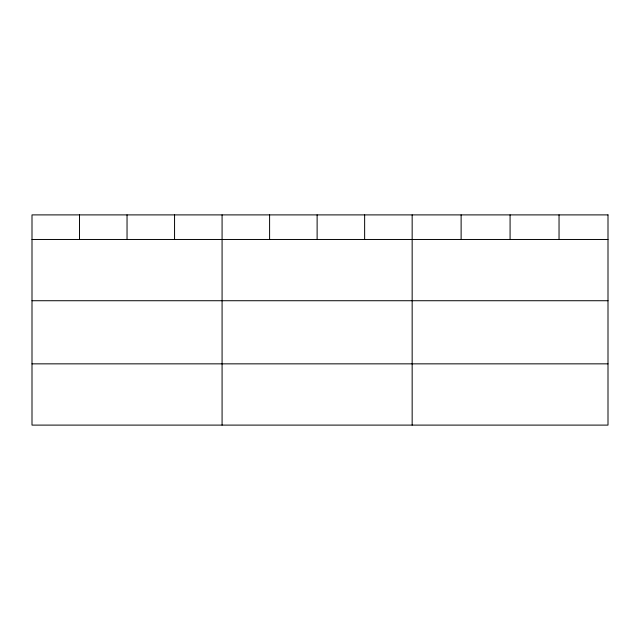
<?xml version="1.0" encoding="UTF-8"?>
<svg xmlns="http://www.w3.org/2000/svg" width="640" height="640" viewBox="0 0 640 640"><rect width="100%" height="100%" fill="white"/><g stroke="black" fill="none" stroke-linecap="round" stroke-linejoin="round"><path stroke-width="0.96" d="M32 239.472L608 239.472M32 300.728L608 300.728M32 363.848L608 363.848M559.04 214.896L559.04 239.472M510.08 214.896L510.08 239.472M461.12 214.896L461.12 239.472M412.16 214.896L412.16 425.104M364.64 214.896L364.64 239.472M317.12 214.896L317.12 239.472M269.6 214.896L269.6 239.472M222.08 214.896L222.08 425.104M174.56 214.896L174.56 239.472M127.04 214.896L127.04 239.472M79.52 214.896L79.52 239.472M608 214.896L32 214.896L32 425.104L608 425.104L608 214.896"/></g></svg>
